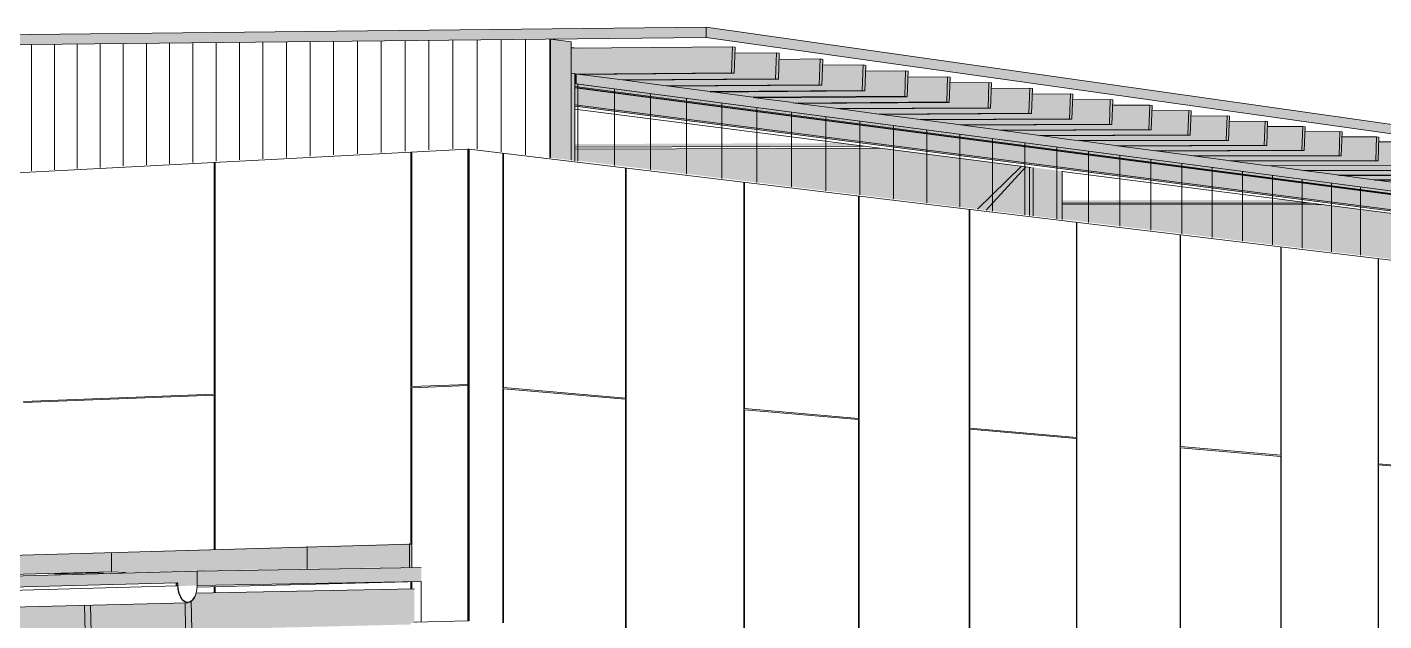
# Model space of a CAD drawing. Header units: inches. Extents: x 31213 to 31218, y -65 to 66.
# Drawn here: x 31213.7965 to 31213.9447, y 66.0423 to 66.1072 of the extents above; entities that cross this region are included whole.
import ezdxf

# ---------------------------------------------------------------- set-up
doc = ezdxf.new("R2010")
doc.units = ezdxf.units.IN
doc.header["$MEASUREMENT"] = 0
for name, color, linetype, lineweight in [('A-CLNG', 13, 'Continuous', 13), ('A-GLAZ-CURT', 52, 'Continuous', 9), ('A-GLAZ-CWMG', 51, 'Continuous', 9), ('A-ROOF', 132, 'Continuous', 13), ('A-ROOF-OTLN', 132, 'Continuous', 9), ('A-WALL', 113, 'Continuous', 13), ('A-WALL-PATT', 111, 'Continuous', 13), ('L-SITE-WALL', 31, 'Continuous', 13), ('M-EQPM', 50, 'Continuous', 9), ('S-BEAM', 12, 'Continuous', 9), ('S-COLS', 52, 'Continuous', 9)]:
    doc.layers.add(name, color=color, linetype=linetype, lineweight=lineweight)

# ---------------------------------------------------------------- blocks, each defined once
blk = doc.blocks.new('FP_1-Looking North East')
at = {"layer": 'A-WALL-PATT', "lineweight": 9}
for p, q in [((31213.84847, 66.06767), (31213.84847, 66.09337)), ((31213.84854, 66.06779), (31213.84854, 66.09336)), ((31213.86186, 66.06663), (31213.86186, 66.09176)), ((31213.86193, 66.06649), (31213.86193, 66.09175)), ((31213.8748, 66.06537), (31213.8748, 66.09021)), ((31213.87487, 66.06549), (31213.87487, 66.0902)), ((31213.88731, 66.06441), (31213.88731, 66.0887)), ((31213.88738, 66.06427), (31213.88738, 66.08869)), ((31213.89941, 66.06322), (31213.89941, 66.08725)), ((31213.89947, 66.06334), (31213.89947, 66.08724)), ((31213.91112, 66.06233), (31213.91112, 66.08584)), ((31213.91118, 66.0622), (31213.91118, 66.08583)), ((31213.92246, 66.06122), (31213.92246, 66.08447)), ((31213.92251, 66.06133), (31213.92251, 66.08447)), ((31213.93344, 66.06038), (31213.93344, 66.08315)), ((31213.93349, 66.06025), (31213.93349, 66.08315)), ((31213.94408, 66.05933), (31213.94408, 66.08187)), ((31213.94413, 66.05944), (31213.94413, 66.08187)), ((31213.84847, 66.04209), (31213.84847, 66.06767)), ((31213.84854, 66.06779), (31213.86186, 66.06663)), ((31213.86186, 66.0665), (31213.84854, 66.06766)), ((31213.84854, 66.04209), (31213.84854, 66.06766)), ((31213.86186, 66.04136), (31213.86186, 66.0665)), ((31213.86193, 66.04136), (31213.86193, 66.06649)), ((31213.87487, 66.06549), (31213.88731, 66.06441)), ((31213.8748, 66.04066), (31213.8748, 66.06537)), ((31213.87487, 66.06536), (31213.88731, 66.06428)), ((31213.87487, 66.04066), (31213.87487, 66.06536)), ((31213.88731, 66.03998), (31213.88731, 66.06428)), ((31213.88738, 66.03998), (31213.88738, 66.06427)), ((31213.89941, 66.03933), (31213.89941, 66.06322)), ((31213.89947, 66.06334), (31213.91112, 66.06233)), ((31213.91112, 66.0622), (31213.89947, 66.06322)), ((31213.89947, 66.03933), (31213.89947, 66.06322)), ((31213.91112, 66.03869), (31213.91112, 66.0622)), ((31213.91118, 66.03869), (31213.91118, 66.0622)), ((31213.92246, 66.03808), (31213.92246, 66.06122)), ((31213.92251, 66.06133), (31213.93344, 66.06038)), ((31213.92251, 66.06121), (31213.93344, 66.06026)), ((31213.92251, 66.03808), (31213.92251, 66.06121)), ((31213.93344, 66.03748), (31213.93344, 66.06026)), ((31213.93349, 66.03748), (31213.93349, 66.06025)), ((31213.94408, 66.03691), (31213.94408, 66.05933)), ((31213.94413, 66.05944), (31213.9544, 66.05855)), ((31213.9544, 66.05843), (31213.94413, 66.05933)), ((31213.94413, 66.0369), (31213.94413, 66.05933))]:
    blk.add_line(p, q, dxfattribs=at)
blk = doc.blocks.new('FP_5-Looking North East')
at = {"layer": 'A-WALL-PATT', "lineweight": 9}
for p, q in [((31213.81459, 66.09238), (31213.81459, 66.10544)), ((31213.81714, 66.09251), (31213.81714, 66.10547)), ((31213.81969, 66.09265), (31213.81969, 66.1055)), ((31213.82225, 66.09278), (31213.82225, 66.10552)), ((31213.82482, 66.09292), (31213.82482, 66.10555)), ((31213.8274, 66.09306), (31213.8274, 66.10558)), ((31213.82998, 66.09319), (31213.82998, 66.1056)), ((31213.83257, 66.09333), (31213.83257, 66.10563)), ((31213.83517, 66.09347), (31213.83517, 66.10566)), ((31213.83778, 66.09361), (31213.83778, 66.10568)), ((31213.84039, 66.09374), (31213.84039, 66.10571)), ((31213.84301, 66.09388), (31213.84301, 66.10574)), ((31213.84564, 66.09386), (31213.84564, 66.10577)), ((31213.84828, 66.09354), (31213.84828, 66.10579)), ((31213.85093, 66.09322), (31213.85093, 66.10582)), ((31213.85358, 66.0929), (31213.85358, 66.10585)), ((31213.79697, 66.09145), (31213.79697, 66.10526)), ((31213.79947, 66.09158), (31213.79947, 66.10528)), ((31213.80197, 66.09171), (31213.80197, 66.10531)), ((31213.80448, 66.09184), (31213.80448, 66.10534)), ((31213.807, 66.09198), (31213.807, 66.10536)), ((31213.80952, 66.09211), (31213.80952, 66.10539)), ((31213.81205, 66.09224), (31213.81205, 66.10542))]:
    blk.add_line(p, q, dxfattribs=at)
blk = doc.blocks.new('FP_8-Looking North East')
at = {"layer": 'A-WALL-PATT', "lineweight": 9}
for p, q in [((31213.83842, 66.04577), (31213.83842, 66.04657)), ((31213.83853, 66.04577), (31213.83853, 66.04658)), ((31213.81694, 66.04537), (31213.81694, 66.04601)), ((31213.81705, 66.04537), (31213.81705, 66.04601))]:
    blk.add_line(p, q, dxfattribs=at)
blk = doc.blocks.new('FP_13-Looking North East')
at = {"layer": 'A-WALL-PATT', "lineweight": 9}
for p, q in [((31213.85667, 66.09253), (31213.85667, 66.10093)), ((31213.86066, 66.09205), (31213.86066, 66.10041)), ((31213.86461, 66.09157), (31213.86461, 66.09989)), ((31213.86851, 66.0911), (31213.86851, 66.09937)), ((31213.87238, 66.09064), (31213.87238, 66.09887)), ((31213.8762, 66.09017), (31213.8762, 66.09836)), ((31213.87999, 66.08972), (31213.87999, 66.09786)), ((31213.88374, 66.08927), (31213.88374, 66.09737)), ((31213.88745, 66.08882), (31213.88745, 66.09688)), ((31213.89113, 66.08838), (31213.89113, 66.0964)), ((31213.89477, 66.08794), (31213.89477, 66.09592)), ((31213.89837, 66.0875), (31213.89837, 66.09545)), ((31213.90194, 66.08707), (31213.90194, 66.09498)), ((31213.90547, 66.08665), (31213.90547, 66.09452)), ((31213.90897, 66.08623), (31213.90897, 66.09406)), ((31213.91243, 66.08581), (31213.91243, 66.0936)), ((31213.91586, 66.0854), (31213.91586, 66.09315)), ((31213.91926, 66.08499), (31213.91926, 66.0927)), ((31213.92263, 66.08458), (31213.92263, 66.09226)), ((31213.92596, 66.08418), (31213.92596, 66.09182)), ((31213.92926, 66.08378), (31213.92926, 66.09139)), ((31213.93253, 66.08339), (31213.93253, 66.09096)), ((31213.93577, 66.083), (31213.93577, 66.09053)), ((31213.93898, 66.08261), (31213.93898, 66.09011)), ((31213.94217, 66.08223), (31213.94217, 66.08969))]:
    blk.add_line(p, q, dxfattribs=at)
blk = doc.blocks.new('FP_17-Looking North East')
at = {"layer": 'A-WALL-PATT', "lineweight": 9}
for p, q in [((31213.81694, 66.06707), (31213.81694, 66.09237)), ((31213.81705, 66.05008), (31213.81705, 66.09238)), ((31213.83842, 66.05069), (31213.83842, 66.09351)), ((31213.83853, 66.0679), (31213.83853, 66.09351)), ((31213.81694, 66.06707), (31213.79608, 66.06627)), ((31213.79608, 66.06614), (31213.81694, 66.06694)), ((31213.81694, 66.05007), (31213.81694, 66.06694)), ((31213.84464, 66.06813), (31213.83853, 66.0679)), ((31213.83853, 66.06777), (31213.84464, 66.068)), ((31213.83853, 66.05069), (31213.83853, 66.06777))]:
    blk.add_line(p, q, dxfattribs=at)

msp = doc.modelspace()

# ---------------------------------------------------------------- hatches: boundary and pattern name
at = {"layer": 'A-GLAZ-CWMG', "lineweight": 5}
for points in [[(31213.85631, 66.09257), (31213.85631, 66.10208), (31213.85594, 66.10213), (31213.85594, 66.09262), (31213.85597, 66.09261)], [(31214.2249, 66.05233), (31214.2249, 66.05254), (31213.85645, 66.10098), (31213.85643, 66.10191), (31213.85631, 66.10192), (31213.85631, 66.10057), (31214.22435, 66.0524)], [(31214.22533, 66.05249), (31214.22533, 66.05306), (31214.14129, 66.06422), (31214.14091, 66.06423), (31214.14091, 66.06427), (31214.07961, 66.07239), (31214.07947, 66.07241), (31214.07947, 66.07243), (31213.99048, 66.08422), (31213.99032, 66.08424), (31213.99032, 66.08428), (31213.98709, 66.08467), (31213.98695, 66.08469), (31213.98692, 66.08473), (31213.98366, 66.08513), (31213.98354, 66.08514), (31213.98354, 66.08518), (31213.98019, 66.08559), (31213.9801, 66.0856), (31213.9801, 66.08563), (31213.97668, 66.08606), (31213.97662, 66.08608), (31213.97662, 66.0861), (31213.97357, 66.0865), (31213.9731, 66.08653), (31213.9731, 66.08656), (31213.96985, 66.08697), (31213.96955, 66.087), (31213.96955, 66.08703), (31213.96643, 66.08745), (31213.96595, 66.08748), (31213.96595, 66.08751), (31213.96279, 66.08793), (31213.96232, 66.08796), (31213.96232, 66.088), (31213.95912, 66.08842), (31213.95865, 66.08845), (31213.95865, 66.08848), (31213.95541, 66.08891), (31213.95493, 66.08894), (31213.95493, 66.08898), (31213.95166, 66.08941), (31213.95117, 66.08944), (31213.95117, 66.08948), (31213.94786, 66.08992), (31213.94737, 66.08995), (31213.94737, 66.08998), (31213.94402, 66.09043), (31213.94356, 66.09045), (31213.94356, 66.09046), (31213.94356, 66.09049), (31213.94014, 66.09094), (31213.93989, 66.09094), (31213.93964, 66.09097), (31213.93964, 66.09101), (31213.93621, 66.09146), (31213.93596, 66.09146), (31213.93571, 66.0915), (31213.93571, 66.09153), (31213.93224, 66.09199), (31213.93198, 66.09199), (31213.93173, 66.09202), (31213.93173, 66.09206), (31213.92822, 66.09253), (31213.92796, 66.09252), (31213.92771, 66.09256), (31213.92771, 66.09259), (31213.92415, 66.09307), (31213.9239, 66.09306), (31213.92364, 66.0931), (31213.92364, 66.09313), (31213.92004, 66.09361), (31213.91978, 66.09361), (31213.91952, 66.09364), (31213.91952, 66.09368), (31213.91588, 66.09416), (31213.91562, 66.09416), (31213.91536, 66.0942), (31213.91536, 66.09423), (31213.91166, 66.09472), (31213.9114, 66.09472), (31213.91114, 66.09476), (31213.91114, 66.09479), (31213.9074, 66.09529), (31213.90714, 66.09529), (31213.90687, 66.09532), (31213.90687, 66.09536), (31213.90309, 66.09586), (31213.90283, 66.09586), (31213.90256, 66.0959), (31213.90256, 66.09593), (31213.89872, 66.09644), (31213.89846, 66.09644), (31213.89819, 66.09648), (31213.89819, 66.09651), (31213.8943, 66.09703), (31213.89404, 66.09703), (31213.89376, 66.09707), (31213.89376, 66.0971), (31213.88983, 66.09762), (31213.88957, 66.09762), (31213.88929, 66.09766), (31213.88929, 66.0977), (31213.8853, 66.09823), (31213.88504, 66.09822), (31213.88475, 66.09826), (31213.88475, 66.0983), (31213.88072, 66.09883), (31213.88045, 66.09883), (31213.88017, 66.09887), (31213.88017, 66.09891), (31213.87608, 66.09945), (31213.87581, 66.09945), (31213.87552, 66.09949), (31213.87552, 66.09953), (31213.87138, 66.10008), (31213.87111, 66.10007), (31213.87082, 66.10011), (31213.87082, 66.10015), (31213.86662, 66.10071), (31213.86635, 66.10071), (31213.86605, 66.10075), (31213.86605, 66.10078), (31213.8618, 66.10135), (31213.86153, 66.10135), (31213.86123, 66.10139), (31213.86123, 66.10142), (31213.85692, 66.102), (31213.85647, 66.10202), (31213.85647, 66.10096), (31214.22485, 66.05255)], [(31214.22496, 66.05232), (31214.22496, 66.05237), (31213.85631, 66.10066), (31213.85631, 66.10056), (31214.22435, 66.0524)]]:
    msp.add_hatch(color=256, dxfattribs=at).paths.add_polyline_path(points, flags=0)
at = {"layer": 'A-GLAZ-CWMG'}
msp.add_hatch(color=256, dxfattribs=at).paths.add_polyline_path([(31213.85647, 66.10202), (31213.85647, 66.10206), (31213.85645, 66.10203), (31213.85645, 66.10202)], flags=0)
at = {"layer": 'A-ROOF', "lineweight": 5}
for points in [[(31213.51699, 66.10234), (31213.87066, 66.10603), (31213.87066, 66.10716), (31213.51699, 66.10326)], [(31214.23662, 66.05457), (31214.23662, 66.05515), (31213.87066, 66.10716), (31213.87066, 66.10603), (31214.2309, 66.05538)], [(31213.70834, 66.04366), (31213.81282, 66.04643), (31213.81284, 66.04641), (31213.8129, 66.04639), (31213.81294, 66.04631), (31213.81298, 66.0461), (31213.81508, 66.04615), (31213.81508, 66.04774), (31213.70834, 66.04482), (31213.70834, 66.04384)], [(31213.81508, 66.04615), (31213.83954, 66.0466), (31213.83954, 66.04814), (31213.81508, 66.04774)]]:
    msp.add_hatch(color=256, dxfattribs=at).paths.add_polyline_path(points, flags=0)
at = {"layer": 'L-SITE-WALL', "lineweight": 5}
for points in [[(31213.85594, 66.09262), (31213.85594, 66.10554), (31213.85366, 66.10585), (31213.85366, 66.09289)], [(31213.83969, 66.04217), (31213.84478, 66.0423), (31213.84478, 66.09382), (31213.84471, 66.09381), (31213.84471, 66.0423), (31213.83969, 66.04218)], [(31213.84471, 66.0423), (31213.84471, 66.09383), (31213.84464, 66.09383), (31213.84464, 66.0423)]]:
    msp.add_hatch(color=256, dxfattribs=at).paths.add_polyline_path(points, flags=0)
at = {"layer": 'M-EQPM', "lineweight": 5}
for points in [[(31213.82709, 66.04799), (31213.83827, 66.04817), (31213.83827, 66.05073), (31213.82709, 66.05041), (31213.82709, 66.04806)], [(31213.83827, 66.04817), (31213.83859, 66.04817), (31213.83858, 66.05074), (31213.83827, 66.05073), (31213.83827, 66.05045)], [(31213.784, 66.04706), (31213.8057, 66.04766), (31213.8057, 66.04978), (31213.784, 66.04916), (31213.784, 66.04779)], [(31213.80722, 66.04757), (31213.81657, 66.04781), (31213.82709, 66.04799), (31213.82709, 66.05041), (31213.8057, 66.04978), (31213.8057, 66.04766)], [(31213.80019, 66.04738), (31213.80475, 66.04751), (31213.80411, 66.04755), (31213.79977, 66.0474)]]:
    msp.add_hatch(color=256, dxfattribs=at).paths.add_polyline_path(points, flags=0)
at = {"layer": 'S-BEAM', "lineweight": 5}
for points in [[(31213.85631, 66.10203), (31213.87344, 66.10218), (31213.87354, 66.10502), (31213.85594, 66.10485), (31213.85595, 66.10212), (31213.85631, 66.10208)], [(31213.86116, 66.10139), (31213.87826, 66.10152), (31213.87836, 66.10435), (31213.87382, 66.1043), (31213.87374, 66.10214), (31213.85756, 66.102), (31213.85756, 66.10191), (31213.86121, 66.1014), (31213.86116, 66.1014)], [(31213.86599, 66.10074), (31213.88302, 66.10087), (31213.88312, 66.10368), (31213.87864, 66.10364), (31213.87856, 66.10148), (31213.8624, 66.10136), (31213.8624, 66.10127), (31213.86603, 66.10076), (31213.86599, 66.10076)], [(31213.87075, 66.10011), (31213.88772, 66.10023), (31213.88782, 66.10303), (31213.8834, 66.10299), (31213.88332, 66.10084), (31213.86717, 66.10072), (31213.86717, 66.10064), (31213.87079, 66.10013), (31213.87075, 66.10012)], [(31213.87546, 66.09949), (31213.89236, 66.0996), (31213.89246, 66.10238), (31213.88809, 66.10234), (31213.88802, 66.1002), (31213.87189, 66.10008), (31213.87189, 66.10001), (31213.8755, 66.0995), (31213.87546, 66.0995)], [(31213.8801, 66.09887), (31213.89695, 66.09898), (31213.89705, 66.10174), (31213.89273, 66.1017), (31213.89265, 66.09957), (31213.87655, 66.09946), (31213.87655, 66.09939), (31213.88015, 66.09888), (31213.8801, 66.09888)], [(31213.88469, 66.09826), (31213.90147, 66.09836), (31213.90157, 66.1011), (31213.89731, 66.10107), (31213.89723, 66.09894), (31213.88115, 66.09884), (31213.88115, 66.09878), (31213.88473, 66.09827), (31213.88469, 66.09827)], [(31214.22317, 66.05158), (31214.22317, 66.05254), (31213.85631, 66.10054), (31213.85631, 66.0987), (31214.21996, 66.05199)], [(31213.88922, 66.09766), (31213.90594, 66.09776), (31213.90604, 66.10048), (31213.90183, 66.10045), (31213.90176, 66.09833), (31213.8857, 66.09823), (31213.8857, 66.09818), (31213.88927, 66.09767), (31213.88922, 66.09767)], [(31213.8937, 66.09707), (31213.91036, 66.09715), (31213.91046, 66.09986), (31213.9063, 66.09983), (31213.90622, 66.09772), (31213.89019, 66.09763), (31213.89019, 66.09758), (31213.89374, 66.09708), (31213.8937, 66.09708)], [(31214.2237, 66.05141), (31214.2237, 66.05149), (31213.85631, 66.09867), (31213.85631, 66.09851), (31214.21996, 66.05189)], [(31213.89812, 66.09648), (31213.91472, 66.09656), (31213.91482, 66.09925), (31213.91071, 66.09922), (31213.91064, 66.09712), (31213.89462, 66.09703), (31213.89462, 66.09699), (31213.89817, 66.09649), (31213.89812, 66.09649)], [(31213.90249, 66.0959), (31213.91903, 66.09598), (31213.91913, 66.09865), (31213.91507, 66.09862), (31213.915, 66.09653), (31213.89901, 66.09645), (31213.89901, 66.09641), (31213.90254, 66.09591), (31213.90249, 66.09591)], [(31213.90681, 66.09532), (31213.92329, 66.0954), (31213.92339, 66.09805), (31213.91938, 66.09803), (31213.9193, 66.09594), (31213.90334, 66.09587), (31213.90334, 66.09583), (31213.90685, 66.09534), (31213.90681, 66.09533)], [(31213.91108, 66.09476), (31213.92749, 66.09482), (31213.92759, 66.09747), (31213.92363, 66.09744), (31213.92355, 66.09536), (31213.90762, 66.09526), (31213.91112, 66.09477), (31213.91108, 66.09477)], [(31213.91529, 66.0942), (31213.93165, 66.09426), (31213.93175, 66.09688), (31213.92783, 66.09686), (31213.92776, 66.09479), (31213.91184, 66.0947), (31213.91534, 66.09421), (31213.91529, 66.09421)], [(31213.91946, 66.09364), (31213.93576, 66.09371), (31213.93585, 66.09631), (31213.93199, 66.09629), (31213.93191, 66.09423), (31213.91602, 66.09415), (31213.9195, 66.09366), (31213.91946, 66.09365)], [(31213.92358, 66.0931), (31213.93981, 66.09315), (31213.93991, 66.09574), (31213.93609, 66.09573), (31213.93601, 66.09367), (31213.92015, 66.0936), (31213.92362, 66.09311), (31213.92358, 66.09311)], [(31213.92765, 66.09256), (31213.94382, 66.0926), (31213.94392, 66.09518), (31213.94015, 66.09517), (31213.94007, 66.09312), (31213.92424, 66.09306), (31213.92769, 66.09257), (31213.92765, 66.09257)], [(31213.85634, 66.09403), (31213.8881, 66.09415), (31213.8854, 66.09449), (31213.85634, 66.09438)], [(31213.90128, 66.08716), (31213.90559, 66.0919), (31213.8896, 66.09395), (31213.85634, 66.09383), (31213.85634, 66.09261), (31213.89976, 66.08734)], [(31213.93167, 66.09202), (31213.94779, 66.09206), (31213.94788, 66.09463), (31213.94415, 66.09461), (31213.94408, 66.09257), (31213.92827, 66.09252), (31213.93171, 66.09204), (31213.93167, 66.09203)], [(31213.93565, 66.0915), (31213.95171, 66.09153), (31213.9518, 66.09408), (31213.94811, 66.09407), (31213.94804, 66.09203), (31213.93226, 66.09199), (31213.93569, 66.09151), (31213.93565, 66.0915)], [(31213.93958, 66.09097), (31213.95558, 66.091), (31213.95567, 66.09354), (31213.95203, 66.09353), (31213.95195, 66.0915), (31213.93621, 66.09147), (31213.93962, 66.09098), (31213.93958, 66.09098)], [(31213.94356, 66.09046), (31213.95941, 66.09048), (31213.9595, 66.093), (31213.9559, 66.09299), (31213.95582, 66.09097), (31213.94014, 66.09094), (31213.94356, 66.09047)], [(31213.94731, 66.08995), (31213.96319, 66.08997), (31213.96329, 66.09247), (31213.95972, 66.09247), (31213.95965, 66.09045), (31213.94422, 66.0904), (31213.94735, 66.08996), (31213.94731, 66.08996)], [(31213.90961, 66.08793), (31213.93669, 66.08794), (31213.93411, 66.08827), (31213.90961, 66.08825), (31213.90961, 66.08809)], [(31213.9492, 66.08139), (31213.95333, 66.0858), (31213.938, 66.08777), (31213.90961, 66.08776), (31213.90961, 66.08618), (31213.94795, 66.08154)], [(31213.81449, 66.04132), (31213.83839, 66.0419), (31213.83839, 66.04205), (31213.83913, 66.04207), (31213.83913, 66.04214), (31213.83881, 66.04218), (31213.83881, 66.04578), (31213.81496, 66.04532), (31213.81492, 66.04516), (31213.81471, 66.04473), (31213.81447, 66.04447), (31213.81442, 66.0444), (31213.81445, 66.0432)], [(31213.79265, 66.0408), (31213.80283, 66.04105), (31213.80273, 66.044), (31213.79258, 66.04374), (31213.79265, 66.04081)], [(31213.8035, 66.04106), (31213.81381, 66.04131), (31213.81372, 66.04428), (31213.80343, 66.04402), (31213.80345, 66.0432)]]:
    msp.add_hatch(color=256, dxfattribs=at).paths.add_polyline_path(points, flags=0)
at = {"layer": 'S-BEAM'}
for points in [[(31213.87374, 66.10213), (31213.87384, 66.10498), (31213.87354, 66.10502), (31213.87344, 66.10218), (31213.87347, 66.10217)], [(31213.87856, 66.10148), (31213.87866, 66.10431), (31213.87836, 66.10435), (31213.87826, 66.10152)], [(31213.88332, 66.10083), (31213.88342, 66.10364), (31213.88312, 66.10368), (31213.88302, 66.10087)], [(31213.88801, 66.10019), (31213.88811, 66.10298), (31213.88782, 66.10303), (31213.88772, 66.10023)], [(31213.89265, 66.09956), (31213.89275, 66.10234), (31213.89246, 66.10238), (31213.89236, 66.0996)], [(31213.89723, 66.09894), (31213.89733, 66.1017), (31213.89705, 66.10174), (31213.89695, 66.09898)], [(31213.90175, 66.09832), (31213.90185, 66.10106), (31213.90157, 66.1011), (31213.90147, 66.09836)], [(31213.90622, 66.09772), (31213.90632, 66.10044), (31213.90604, 66.10048), (31213.90594, 66.09776)], [(31213.91063, 66.09712), (31213.91073, 66.09982), (31213.91046, 66.09986), (31213.91036, 66.09715)], [(31213.91499, 66.09652), (31213.91509, 66.09921), (31213.91482, 66.09925), (31213.91472, 66.09656)], [(31213.9193, 66.09594), (31213.9194, 66.09861), (31213.91913, 66.09865), (31213.91903, 66.09598)], [(31213.92355, 66.09536), (31213.92365, 66.09802), (31213.92339, 66.09805), (31213.92329, 66.0954)], [(31213.92775, 66.09479), (31213.92785, 66.09743), (31213.92759, 66.09747), (31213.92749, 66.09482)], [(31213.93191, 66.09422), (31213.932, 66.09685), (31213.93175, 66.09688), (31213.93165, 66.09426)], [(31213.93601, 66.09367), (31213.93611, 66.09627), (31213.93585, 66.09631), (31213.93576, 66.0937)], [(31213.94006, 66.09311), (31213.94016, 66.09571), (31213.93991, 66.09574), (31213.93981, 66.09315)], [(31213.94407, 66.09257), (31213.94417, 66.09515), (31213.94392, 66.09518), (31213.94382, 66.0926)], [(31213.80282, 66.04104), (31213.8035, 66.04106), (31213.80343, 66.04402), (31213.80276, 66.044), (31213.80281, 66.04156)], [(31213.81381, 66.0413), (31213.81449, 66.04132), (31213.81442, 66.04443), (31213.81421, 66.04432), (31213.81401, 66.04429), (31213.81374, 66.04427), (31213.81376, 66.0432)]]:
    msp.add_hatch(color=256, dxfattribs=at).paths.add_polyline_path(points, flags=0)
at = {"layer": 'S-COLS', "lineweight": 5}
for points in [[(31213.906, 66.08659), (31213.906, 66.09185), (31213.90514, 66.09196), (31213.90033, 66.08728), (31213.90414, 66.08681)], [(31213.9064, 66.08654), (31213.9064, 66.09183), (31213.90619, 66.09182), (31213.906, 66.09184), (31213.906, 66.08659)], [(31213.90957, 66.08616), (31213.90957, 66.09142), (31213.9064, 66.09183), (31213.9064, 66.08654), (31213.90852, 66.08628)]]:
    msp.add_hatch(color=256, dxfattribs=at).paths.add_polyline_path(points, flags=0)

# ---------------------------------------------------------------- linework, layer by layer
at = {"layer": 'A-CLNG'}
msp.add_line((31213.85594, 66.10495), (31213.85661, 66.10486), dxfattribs=at)
at = {"layer": 'A-GLAZ-CWMG'}
for p, q in [((31213.85594, 66.10213), (31213.85631, 66.10208)), ((31213.85631, 66.10208), (31213.85631, 66.09257)), ((31213.85645, 66.1019), (31213.85631, 66.10192)), ((31213.85645, 66.10098), (31213.85643, 66.10098)), ((31213.85643, 66.10098), (31213.85643, 66.10095)), ((31213.85645, 66.10203), (31213.85645, 66.10098)), ((31213.85647, 66.10096), (31213.85647, 66.10204)), ((31213.86123, 66.10142), (31213.85692, 66.102)), ((31213.86605, 66.10078), (31213.8618, 66.10135)), ((31214.22496, 66.05237), (31213.85631, 66.10066)), ((31214.22496, 66.05232), (31213.85631, 66.10056)), ((31214.22488, 66.05232), (31213.85631, 66.10054)), ((31213.85643, 66.10095), (31213.85647, 66.10096)), ((31214.2253, 66.05248), (31213.85643, 66.10095)), ((31214.22533, 66.05249), (31213.85647, 66.10096)), ((31213.87082, 66.10015), (31213.86662, 66.10071)), ((31213.87552, 66.09953), (31213.87138, 66.10008)), ((31213.88017, 66.09891), (31213.87608, 66.09945)), ((31213.88475, 66.0983), (31213.88072, 66.09883)), ((31213.88929, 66.0977), (31213.8853, 66.09823)), ((31213.89376, 66.0971), (31213.88983, 66.09762)), ((31213.89819, 66.09651), (31213.8943, 66.09703)), ((31213.90256, 66.09593), (31213.89872, 66.09644)), ((31213.90687, 66.09536), (31213.90309, 66.09586)), ((31213.91114, 66.09479), (31213.9074, 66.09529)), ((31213.91536, 66.09423), (31213.91166, 66.09472)), ((31213.91952, 66.09368), (31213.91588, 66.09416)), ((31213.92364, 66.09313), (31213.92004, 66.09361)), ((31213.92771, 66.09259), (31213.92415, 66.09307)), ((31213.93173, 66.09206), (31213.92822, 66.09253)), ((31213.93571, 66.09153), (31213.93224, 66.09199)), ((31213.93964, 66.09101), (31213.93621, 66.09146)), ((31213.94356, 66.09049), (31213.94014, 66.09094)), ((31213.94737, 66.08998), (31213.94402, 66.09043))]:
    msp.add_line(p, q, dxfattribs=at)
at = {"layer": 'A-ROOF'}
for p, q in [((31213.51699, 66.10326), (31213.87066, 66.10716)), ((31213.87066, 66.10716), (31214.23662, 66.05515)), ((31213.87066, 66.10716), (31213.87066, 66.10603)), ((31213.87066, 66.10603), (31213.51699, 66.10234)), ((31214.23662, 66.05457), (31213.87066, 66.10603)), ((31213.70834, 66.04482), (31213.81508, 66.04774)), ((31213.81508, 66.04774), (31213.83954, 66.04814)), ((31213.81508, 66.04774), (31213.81508, 66.04615)), ((31213.83954, 66.0466), (31213.81508, 66.04615))]:
    msp.add_line(p, q, dxfattribs=at)
at = {"layer": 'A-ROOF-OTLN'}
for p, q in [((31213.70598, 66.0436), (31213.81286, 66.04645)), ((31213.81291, 66.04617), (31213.8128, 66.04617)), ((31213.81292, 66.04614), (31213.81287, 66.04614)), ((31213.81292, 66.04614), (31213.81291, 66.04617)), ((31213.81508, 66.04615), (31213.81506, 66.04615)), ((31213.81287, 66.04611), (31213.70599, 66.04328)), ((31213.81406, 66.04428), (31213.70726, 66.04157))]:
    msp.add_line(p, q, dxfattribs=at)
for points in [[(31213.81296, 66.04627, 0), (31213.81295, 66.04632, 0), (31213.81295, 66.04636, 0), (31213.81293, 66.04639, 0), (31213.81291, 66.04642, 0), (31213.81289, 66.04644, 0), (31213.81287, 66.04645, 0), (31213.81284, 66.04645, 0), (31213.81282, 66.04643, 0), (31213.8128, 66.04641, 0), (31213.81279, 66.04638, 0), (31213.81278, 66.04634, 0), (31213.81277, 66.0463, 0), (31213.81277, 66.04625, 0), (31213.81278, 66.04621, 0), (31213.81279, 66.04618, 0), (31213.81281, 66.04615, 0), (31213.81283, 66.04612, 0), (31213.81285, 66.04611, 0), (31213.81288, 66.04611, 0), (31213.8129, 66.04612, 0), (31213.81292, 66.04614, 0)], [(31213.81291, 66.04617, 0), (31213.81289, 66.04615, 0), (31213.81287, 66.04615, 0), (31213.81285, 66.04615, 0), (31213.81284, 66.04616, 0), (31213.81282, 66.04617, 0), (31213.81281, 66.0462, 0), (31213.8128, 66.04623, 0), (31213.81279, 66.04626, 0), (31213.81279, 66.0463, 0), (31213.81279, 66.04633, 0), (31213.8128, 66.04636, 0), (31213.81281, 66.04638, 0), (31213.81283, 66.0464, 0), (31213.81285, 66.04641, 0), (31213.81287, 66.04641, 0), (31213.81289, 66.04641, 0), (31213.8129, 66.04639, 0), (31213.81292, 66.04637, 0), (31213.81293, 66.04634, 0), (31213.81294, 66.04631, 0), (31213.81294, 66.04628, 0)], [(31213.81294, 66.04628, 0), (31213.81297, 66.04577, 0), (31213.81308, 66.0453, 0), (31213.81325, 66.04489, 0), (31213.81347, 66.04457, 0), (31213.81373, 66.04437, 0), (31213.81401, 66.04429, 0), (31213.81428, 66.04434, 0), (31213.81454, 66.04451, 0), (31213.81476, 66.04481, 0), (31213.81493, 66.0452, 0), (31213.81504, 66.04566, 0), (31213.81508, 66.04615, 0)], [(31213.81506, 66.04615, 0), (31213.81502, 66.04567, 0), (31213.81492, 66.04522, 0), (31213.81475, 66.04483, 0), (31213.81453, 66.04454, 0), (31213.81428, 66.04437, 0), (31213.81401, 66.04432, 0), (31213.81374, 66.0444, 0), (31213.81348, 66.0446, 0), (31213.81327, 66.04492, 0), (31213.8131, 66.04532, 0), (31213.81299, 66.04578, 0), (31213.81296, 66.04627, 0)]]:
    msp.add_polyline3d(points, dxfattribs=at)
at = {"layer": 'A-WALL'}
msp.add_line((31213.85631, 66.10194), (31213.85645, 66.10192), dxfattribs=at)
at = {"layer": 'L-SITE-WALL'}
for p, q in [((31213.85366, 66.09289), (31213.85366, 66.10585)), ((31213.85594, 66.10554), (31213.85366, 66.10585)), ((31213.85594, 66.10554), (31213.85594, 66.09262)), ((31213.84464, 66.09383), (31213.65729, 66.08393)), ((31213.84464, 66.0423), (31213.84464, 66.09383)), ((31213.84471, 66.09383), (31213.84464, 66.09383)), ((31213.84471, 66.09383), (31213.84471, 66.0423)), ((31213.84478, 66.09382), (31213.84471, 66.09381)), ((31214.01272, 66.07362), (31213.84478, 66.09382)), ((31213.84478, 66.09382), (31213.84478, 66.04229)), ((31213.73599, 66.04775), (31213.83853, 66.05069)), ((31213.83853, 66.05069), (31213.73606, 66.04775)), ((31213.83853, 66.05069), (31213.83853, 66.04812)), ((31213.83954, 66.0466), (31213.81507, 66.04596)), ((31213.83853, 66.04658), (31213.83853, 66.04577)), ((31213.83954, 66.04218), (31213.83954, 66.0466)), ((31213.83881, 66.04216), (31213.84464, 66.0423)), ((31213.84464, 66.0423), (31213.84471, 66.0423))]:
    msp.add_line(p, q, dxfattribs=at)
at = {"layer": 'M-EQPM'}
for p, q in [((31213.83827, 66.05073), (31213.83827, 66.04817)), ((31213.8057, 66.04978), (31213.8057, 66.04766)), ((31213.82709, 66.04799), (31213.82709, 66.05041)), ((31213.8057, 66.04766), (31213.784, 66.04706)), ((31213.80722, 66.04757), (31213.8057, 66.04766)), ((31213.79948, 66.04742), (31213.80411, 66.04755)), ((31213.80019, 66.04738), (31213.79948, 66.04742)), ((31213.80411, 66.04755), (31213.80482, 66.04751))]:
    msp.add_line(p, q, dxfattribs=at)
at = {"layer": 'S-BEAM'}
for p, q in [((31213.85594, 66.10485), (31213.87354, 66.10502)), ((31213.87354, 66.10502), (31213.87344, 66.10218)), ((31213.87384, 66.10498), (31213.87354, 66.10502)), ((31213.87374, 66.10213), (31213.87384, 66.10498)), ((31213.87382, 66.1043), (31213.87836, 66.10435)), ((31213.87836, 66.10435), (31213.87826, 66.10152)), ((31213.87866, 66.10431), (31213.87836, 66.10435)), ((31213.87856, 66.10148), (31213.87866, 66.10431)), ((31213.87864, 66.10364), (31213.88312, 66.10368)), ((31213.88312, 66.10368), (31213.88302, 66.10087)), ((31213.88342, 66.10364), (31213.88312, 66.10368)), ((31213.88332, 66.10083), (31213.88342, 66.10364)), ((31213.8834, 66.10299), (31213.88782, 66.10303)), ((31213.88782, 66.10303), (31213.88772, 66.10023)), ((31213.88811, 66.10298), (31213.88782, 66.10303)), ((31213.88801, 66.10019), (31213.88811, 66.10298)), ((31213.85634, 66.10203), (31213.87344, 66.10218)), ((31213.85636, 66.10199), (31213.85645, 66.10199)), ((31213.85665, 66.10199), (31213.87374, 66.10213)), ((31213.86123, 66.10139), (31213.87826, 66.10152)), ((31213.86153, 66.10135), (31213.87856, 66.10148)), ((31213.87344, 66.10218), (31213.87374, 66.10213)), ((31213.87826, 66.10152), (31213.87856, 66.10148)), ((31213.88809, 66.10234), (31213.89246, 66.10238)), ((31213.89246, 66.10238), (31213.89236, 66.0996)), ((31213.89275, 66.10234), (31213.89246, 66.10238)), ((31213.89265, 66.09956), (31213.89275, 66.10234)), ((31213.89273, 66.1017), (31213.89705, 66.10174)), ((31213.89705, 66.10174), (31213.89695, 66.09898)), ((31213.89733, 66.1017), (31213.89705, 66.10174)), ((31213.89723, 66.09894), (31213.89733, 66.1017)), ((31213.89731, 66.10107), (31213.90157, 66.1011)), ((31213.90157, 66.1011), (31213.90147, 66.09836)), ((31213.90185, 66.10106), (31213.90157, 66.1011)), ((31213.90175, 66.09832), (31213.90185, 66.10106)), ((31213.86605, 66.10075), (31213.88302, 66.10087)), ((31213.86635, 66.10071), (31213.88332, 66.10083)), ((31213.87082, 66.10011), (31213.88772, 66.10023)), ((31213.87111, 66.10007), (31213.88801, 66.10019)), ((31213.87552, 66.09949), (31213.89236, 66.0996)), ((31213.87581, 66.09945), (31213.89265, 66.09956)), ((31213.88302, 66.10087), (31213.88332, 66.10083)), ((31213.88772, 66.10023), (31213.88801, 66.10019)), ((31213.89236, 66.0996), (31213.89265, 66.09956)), ((31213.90183, 66.10045), (31213.90604, 66.10048)), ((31213.90604, 66.10048), (31213.90594, 66.09776)), ((31213.90632, 66.10044), (31213.90604, 66.10048)), ((31213.90622, 66.09772), (31213.90632, 66.10044)), ((31213.9063, 66.09983), (31213.91046, 66.09986)), ((31213.91046, 66.09986), (31213.91036, 66.09715)), ((31213.91073, 66.09982), (31213.91046, 66.09986)), ((31213.91063, 66.09712), (31213.91073, 66.09982)), ((31213.85631, 66.09867), (31214.2237, 66.05149)), ((31213.85631, 66.09851), (31214.2237, 66.05141)), ((31213.85631, 66.09819), (31213.90619, 66.09182)), ((31213.88017, 66.09887), (31213.89695, 66.09898)), ((31213.88045, 66.09883), (31213.89723, 66.09894)), ((31213.88475, 66.09826), (31213.90147, 66.09836)), ((31213.88504, 66.09822), (31213.90175, 66.09832)), ((31213.89695, 66.09898), (31213.89723, 66.09894)), ((31213.90147, 66.09836), (31213.90175, 66.09832)), ((31213.91071, 66.09922), (31213.91482, 66.09925)), ((31213.91482, 66.09925), (31213.91472, 66.09656)), ((31213.91509, 66.09921), (31213.91482, 66.09925)), ((31213.91499, 66.09652), (31213.91509, 66.09921)), ((31213.91507, 66.09862), (31213.91913, 66.09865)), ((31213.91913, 66.09865), (31213.91903, 66.09598)), ((31213.9194, 66.09861), (31213.91913, 66.09865)), ((31213.9193, 66.09594), (31213.9194, 66.09861)), ((31213.91938, 66.09803), (31213.92339, 66.09805)), ((31213.92339, 66.09805), (31213.92329, 66.0954)), ((31213.92365, 66.09802), (31213.92339, 66.09805)), ((31213.92355, 66.09536), (31213.92365, 66.09802)), ((31213.88929, 66.09766), (31213.90594, 66.09776)), ((31213.88957, 66.09762), (31213.90622, 66.09772)), ((31213.89376, 66.09707), (31213.91036, 66.09715)), ((31213.89404, 66.09703), (31213.91063, 66.09712)), ((31213.89819, 66.09648), (31213.91472, 66.09656)), ((31213.89846, 66.09644), (31213.91499, 66.09652)), ((31213.90594, 66.09776), (31213.90622, 66.09772)), ((31213.91036, 66.09715), (31213.91063, 66.09712)), ((31213.91472, 66.09656), (31213.91499, 66.09652)), ((31213.92363, 66.09744), (31213.92759, 66.09747)), ((31213.92759, 66.09747), (31213.92749, 66.09482)), ((31213.92785, 66.09743), (31213.92759, 66.09747)), ((31213.92775, 66.09479), (31213.92785, 66.09743)), ((31213.92783, 66.09686), (31213.93175, 66.09688)), ((31213.93175, 66.09688), (31213.93165, 66.09426)), ((31213.932, 66.09685), (31213.93175, 66.09688)), ((31213.93191, 66.09422), (31213.932, 66.09685)), ((31213.90256, 66.0959), (31213.91903, 66.09598)), ((31213.90283, 66.09586), (31213.9193, 66.09594)), ((31213.90687, 66.09532), (31213.92329, 66.0954)), ((31213.90714, 66.09529), (31213.92355, 66.09536)), ((31213.91903, 66.09598), (31213.9193, 66.09594)), ((31213.92329, 66.0954), (31213.92355, 66.09536)), ((31213.93199, 66.09629), (31213.93585, 66.09631)), ((31213.93585, 66.09631), (31213.93576, 66.0937)), ((31213.93611, 66.09627), (31213.93585, 66.09631)), ((31213.93601, 66.09367), (31213.93611, 66.09627)), ((31213.93609, 66.09573), (31213.93991, 66.09574)), ((31213.93991, 66.09574), (31213.93981, 66.09315)), ((31213.94016, 66.09571), (31213.93991, 66.09574)), ((31213.94006, 66.09311), (31213.94016, 66.09571)), ((31213.94015, 66.09517), (31213.94392, 66.09518)), ((31213.94392, 66.09518), (31213.94382, 66.0926)), ((31213.94417, 66.09515), (31213.94392, 66.09518)), ((31213.94407, 66.09257), (31213.94417, 66.09515)), ((31213.85634, 66.09403), (31213.8881, 66.09415)), ((31213.8896, 66.09395), (31213.85634, 66.09383)), ((31213.91114, 66.09476), (31213.92749, 66.09482)), ((31213.9114, 66.09472), (31213.92775, 66.09479)), ((31213.91536, 66.0942), (31213.93165, 66.09426)), ((31213.91562, 66.09416), (31213.93191, 66.09422)), ((31213.91952, 66.09364), (31213.93576, 66.0937)), ((31213.91978, 66.09361), (31213.93601, 66.09367)), ((31213.92749, 66.09482), (31213.92775, 66.09479)), ((31213.93165, 66.09426), (31213.93191, 66.09422)), ((31213.93576, 66.0937), (31213.93601, 66.09367)), ((31213.94415, 66.09461), (31213.94788, 66.09463)), ((31213.92364, 66.0931), (31213.93981, 66.09315)), ((31213.9239, 66.09306), (31213.94006, 66.09311)), ((31213.92771, 66.09256), (31213.94382, 66.0926)), ((31213.92796, 66.09252), (31213.94407, 66.09257)), ((31213.93981, 66.09315), (31213.94006, 66.09311)), ((31213.94382, 66.0926), (31213.94407, 66.09257)), ((31213.90128, 66.08716), (31213.90559, 66.0919)), ((31213.90957, 66.09139), (31213.95403, 66.08571)), ((31213.93173, 66.09202), (31213.94779, 66.09206)), ((31213.93198, 66.09199), (31213.94803, 66.09203)), ((31213.93571, 66.0915), (31213.95171, 66.09153)), ((31213.93596, 66.09146), (31213.95195, 66.0915)), ((31213.93964, 66.09097), (31213.95558, 66.091)), ((31213.93989, 66.09094), (31213.95582, 66.09097)), ((31213.94356, 66.09046), (31213.95941, 66.09048)), ((31213.94377, 66.09043), (31213.95964, 66.09045)), ((31213.90961, 66.08793), (31213.93669, 66.08794)), ((31213.938, 66.08777), (31213.90961, 66.08776)), ((31213.81495, 66.04532), (31213.83881, 66.04578)), ((31213.80276, 66.044), (31213.80282, 66.04104)), ((31213.8035, 66.04106), (31213.80343, 66.04402)), ((31213.81374, 66.04428), (31213.81381, 66.0413)), ((31213.81449, 66.04132), (31213.81442, 66.04443))]:
    msp.add_line(p, q, dxfattribs=at)
at = {"layer": 'S-COLS'}
for p, q in [((31213.90514, 66.09196), (31213.90033, 66.08728)), ((31213.906, 66.09184), (31213.906, 66.08659)), ((31213.9064, 66.08654), (31213.9064, 66.09183)), ((31213.90957, 66.09142), (31213.90957, 66.08616))]:
    msp.add_line(p, q, dxfattribs=at)

# ---------------------------------------------------------------- block references
at = {"layer": 'A-GLAZ-CURT'}
msp.add_blockref('FP_13-Looking North East', (0, 0), dxfattribs=at)
at = {"layer": 'L-SITE-WALL', "lineweight": 9}
for name in ['FP_5-Looking North East', 'FP_17-Looking North East', 'FP_1-Looking North East', 'FP_8-Looking North East']:
    msp.add_blockref(name, (0, 0), dxfattribs=at)

doc.saveas('drawing.dxf')
